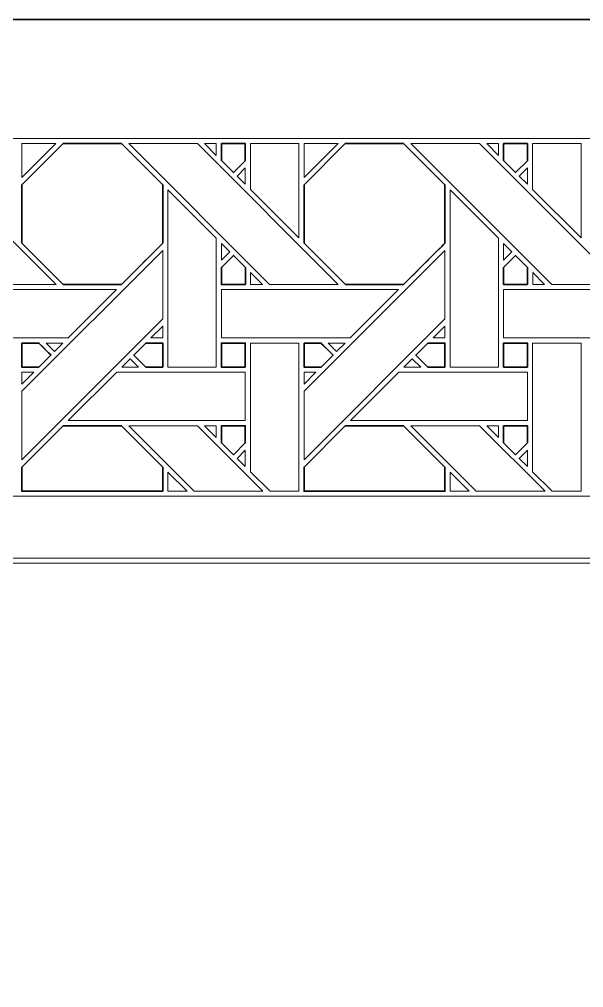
# Model space of a CAD drawing. Header units: inches. Extents: x 5.4 to 19.4, y 5.6 to 22.8.
# Drawn here: x 10.24 to 12.137, y 9.34 to 12.595 of the extents above; entities that cross this region are included whole.
import ezdxf

# ---------------------------------------------------------------- set-up
doc = ezdxf.new("R2010")
doc.units = ezdxf.units.IN
doc.header["$MEASUREMENT"] = 0
doc.layers.add('Design', color=7, linetype='Continuous', lineweight=0)

msp = doc.modelspace()

# ---------------------------------------------------------------- linework, layer by layer
at = {"layer": 'Design', "color": 1, "lineweight": 35, "true_color": 0xff0000}
for points, knots in [([(5.3829, 12.5948), (5.3829, 12.5948), (5.3829, 5.5948), (5.3829, 5.5948), (5.3829, 5.5948), (19.3829, 5.5948), (19.3829, 5.5948), (19.3829, 5.5948), (19.3829, 12.5948), (19.3829, 12.5948), (19.3829, 12.5948), (5.3829, 12.5948), (5.3829, 12.5948)], [0, 0, 0, 0, 1, 1, 1, 2, 2, 2, 3, 3, 3, 4, 4, 4, 4]), ([(10.2486, 12.0386), (10.2486, 12.0386), (10.3873, 12.1773), (10.3873, 12.1773), (10.3873, 12.1773), (10.5835, 12.1773), (10.5835, 12.1773), (10.5835, 12.1773), (10.7222, 12.0386), (10.7222, 12.0386), (10.7222, 12.0386), (10.7222, 11.8424), (10.7222, 11.8424), (10.7044, 11.8244), (10.5925, 11.7127), (10.5835, 11.7037), (10.5835, 11.7037), (10.3878, 11.7037), (10.3878, 11.7037), (10.3878, 11.7037), (10.2486, 11.8429), (10.2486, 11.8429), (10.2486, 11.8429), (10.2486, 12.0386), (10.2486, 12.0386)], [0, 0, 0, 0, 1, 1, 1, 2, 2, 2, 3, 3, 3, 4, 4, 4, 5, 5, 5, 6, 6, 6, 7, 7, 7, 8, 8, 8, 8]), ([(10.9194, 12.1773), (10.9194, 12.1773), (10.9997, 12.1773), (10.9997, 12.1773), (10.9997, 12.1773), (10.9997, 12.1197), (10.9997, 12.1197), (10.9997, 12.1197), (10.9597, 12.0798), (10.9597, 12.0798), (10.9597, 12.0798), (10.9194, 12.1201), (10.9194, 12.1201), (10.9194, 12.1201), (10.9194, 12.1773), (10.9194, 12.1773)], [0, 0, 0, 0, 1, 1, 1, 2, 2, 2, 3, 3, 3, 4, 4, 4, 5, 5, 5, 5]), ([(11.1973, 12.0386), (11.1973, 12.0386), (11.336, 12.1773), (11.336, 12.1773), (11.336, 12.1773), (11.5322, 12.1773), (11.5322, 12.1773), (11.5322, 12.1773), (11.671, 12.0386), (11.671, 12.0386), (11.671, 12.0386), (11.671, 11.8423), (11.671, 11.8423), (11.6532, 11.8244), (11.5412, 11.7127), (11.5322, 11.7037), (11.5322, 11.7037), (11.3365, 11.7037), (11.3365, 11.7037), (11.3365, 11.7037), (11.1973, 11.8429), (11.1973, 11.8429), (11.1973, 11.8429), (11.1973, 12.0386), (11.1973, 12.0386)], [0, 0, 0, 0, 1, 1, 1, 2, 2, 2, 3, 3, 3, 4, 4, 4, 5, 5, 5, 6, 6, 6, 7, 7, 7, 8, 8, 8, 8]), ([(11.8682, 12.1773), (11.8682, 12.1773), (11.9484, 12.1773), (11.9484, 12.1773), (11.9484, 12.1773), (11.9484, 12.1197), (11.9484, 12.1197), (11.9484, 12.1197), (11.9085, 12.0798), (11.9085, 12.0798), (11.9085, 12.0798), (11.8682, 12.1201), (11.8682, 12.1201), (11.8682, 12.1201), (11.8682, 12.1773), (11.8682, 12.1773)], [0, 0, 0, 0, 1, 1, 1, 2, 2, 2, 3, 3, 3, 4, 4, 4, 5, 5, 5, 5]), ([(11.0001, 11.7034), (11.0001, 11.7034), (10.9194, 11.7034), (10.9194, 11.7034), (10.9194, 11.7034), (10.9194, 11.7607), (10.9194, 11.7607), (10.9194, 11.7607), (10.9598, 11.801), (10.9598, 11.801), (10.9598, 11.801), (11.0001, 11.7607), (11.0001, 11.7607), (11.0001, 11.7607), (11.0001, 11.7034), (11.0001, 11.7034)], [0, 0, 0, 0, 1, 1, 1, 2, 2, 2, 3, 3, 3, 4, 4, 4, 5, 5, 5, 5]), ([(11.9488, 11.7034), (11.9488, 11.7034), (11.8682, 11.7034), (11.8682, 11.7034), (11.8682, 11.7034), (11.8682, 11.7607), (11.8682, 11.7607), (11.8682, 11.7607), (11.9085, 11.801), (11.9085, 11.801), (11.9085, 11.801), (11.9488, 11.7607), (11.9488, 11.7607), (11.9488, 11.7607), (11.9488, 11.7034), (11.9488, 11.7034)], [0, 0, 0, 0, 1, 1, 1, 2, 2, 2, 3, 3, 3, 4, 4, 4, 5, 5, 5, 5]), ([(10.2486, 11.5064), (10.2486, 11.5064), (10.3056, 11.5064), (10.3056, 11.5064), (10.3108, 11.5013), (10.3415, 11.4705), (10.346, 11.4661), (10.346, 11.4661), (10.3055, 11.4257), (10.3055, 11.4257), (10.3055, 11.4257), (10.2486, 11.4257), (10.2486, 11.4257), (10.2486, 11.4257), (10.2486, 11.5064), (10.2486, 11.5064)], [0, 0, 0, 0, 1, 1, 1, 2, 2, 2, 3, 3, 3, 4, 4, 4, 5, 5, 5, 5]), ([(10.7222, 11.4256), (10.7222, 11.4256), (10.6651, 11.4256), (10.6651, 11.4256), (10.6651, 11.4256), (10.6248, 11.466), (10.6248, 11.466), (10.6248, 11.466), (10.6652, 11.5064), (10.6652, 11.5064), (10.6652, 11.5064), (10.7222, 11.5064), (10.7222, 11.5064), (10.7222, 11.5064), (10.7222, 11.4256), (10.7222, 11.4256)], [0, 0, 0, 0, 1, 1, 1, 2, 2, 2, 3, 3, 3, 4, 4, 4, 5, 5, 5, 5]), ([(10.9997, 11.4256), (10.9997, 11.4256), (10.9194, 11.4256), (10.9194, 11.4256), (10.9194, 11.4256), (10.9194, 11.5064), (10.9194, 11.5064), (10.9194, 11.5064), (10.9997, 11.5064), (10.9997, 11.5064), (10.9997, 11.5064), (10.9997, 11.4256), (10.9997, 11.4256)], [0, 0, 0, 0, 1, 1, 1, 2, 2, 2, 3, 3, 3, 4, 4, 4, 4]), ([(11.1973, 11.5064), (11.1973, 11.5064), (11.2544, 11.5064), (11.2544, 11.5064), (11.2595, 11.5013), (11.2903, 11.4705), (11.2947, 11.4661), (11.2947, 11.4661), (11.2543, 11.4257), (11.2543, 11.4257), (11.2543, 11.4257), (11.1973, 11.4257), (11.1973, 11.4257), (11.1973, 11.4257), (11.1973, 11.5064), (11.1973, 11.5064)], [0, 0, 0, 0, 1, 1, 1, 2, 2, 2, 3, 3, 3, 4, 4, 4, 5, 5, 5, 5]), ([(11.671, 11.4256), (11.671, 11.4256), (11.6139, 11.4256), (11.6139, 11.4256), (11.6139, 11.4256), (11.5735, 11.466), (11.5735, 11.466), (11.5735, 11.466), (11.6139, 11.5064), (11.6139, 11.5064), (11.6139, 11.5064), (11.671, 11.5064), (11.671, 11.5064), (11.671, 11.5064), (11.671, 11.4256), (11.671, 11.4256)], [0, 0, 0, 0, 1, 1, 1, 2, 2, 2, 3, 3, 3, 4, 4, 4, 5, 5, 5, 5]), ([(11.9484, 11.4256), (11.9484, 11.4256), (11.8682, 11.4256), (11.8682, 11.4256), (11.8682, 11.4256), (11.8682, 11.5064), (11.8682, 11.5064), (11.8682, 11.5064), (11.9484, 11.5064), (11.9484, 11.5064), (11.9484, 11.5064), (11.9484, 11.4256), (11.9484, 11.4256)], [0, 0, 0, 0, 1, 1, 1, 2, 2, 2, 3, 3, 3, 4, 4, 4, 4]), ([(10.3873, 11.2285), (10.3873, 11.2285), (10.5835, 11.2285), (10.5835, 11.2285), (10.5835, 11.2285), (10.7222, 11.0898), (10.7222, 11.0898), (10.7222, 11.0898), (10.7222, 11.0084), (10.7222, 11.0084), (10.7222, 11.0084), (10.2486, 11.0084), (10.2486, 11.0084), (10.2486, 11.0084), (10.2486, 11.0898), (10.2486, 11.0898), (10.2486, 11.0898), (10.3873, 11.2285), (10.3873, 11.2285)], [0, 0, 0, 0, 1, 1, 1, 2, 2, 2, 3, 3, 3, 4, 4, 4, 5, 5, 5, 6, 6, 6, 6]), ([(10.9194, 11.2286), (10.9194, 11.2286), (10.9997, 11.2286), (10.9997, 11.2286), (10.9997, 11.2286), (10.9997, 11.171), (10.9997, 11.171), (10.9997, 11.171), (10.9597, 11.131), (10.9597, 11.131), (10.9597, 11.131), (10.9194, 11.1714), (10.9194, 11.1714), (10.9194, 11.1714), (10.9194, 11.2286), (10.9194, 11.2286)], [0, 0, 0, 0, 1, 1, 1, 2, 2, 2, 3, 3, 3, 4, 4, 4, 5, 5, 5, 5]), ([(11.336, 11.2285), (11.336, 11.2285), (11.5322, 11.2285), (11.5322, 11.2285), (11.5322, 11.2285), (11.671, 11.0898), (11.671, 11.0898), (11.671, 11.0898), (11.671, 11.0084), (11.671, 11.0084), (11.671, 11.0084), (11.1973, 11.0084), (11.1973, 11.0084), (11.1973, 11.0084), (11.1973, 11.0898), (11.1973, 11.0898), (11.1973, 11.0898), (11.336, 11.2285), (11.336, 11.2285)], [0, 0, 0, 0, 1, 1, 1, 2, 2, 2, 3, 3, 3, 4, 4, 4, 5, 5, 5, 6, 6, 6, 6]), ([(11.8682, 11.2286), (11.8682, 11.2286), (11.9484, 11.2286), (11.9484, 11.2286), (11.9484, 11.2286), (11.9484, 11.171), (11.9484, 11.171), (11.9484, 11.171), (11.9085, 11.131), (11.9085, 11.131), (11.9085, 11.131), (11.8682, 11.1714), (11.8682, 11.1714), (11.8682, 11.1714), (11.8682, 11.2286), (11.8682, 11.2286)], [0, 0, 0, 0, 1, 1, 1, 2, 2, 2, 3, 3, 3, 4, 4, 4, 5, 5, 5, 5])]:
    msp.add_open_spline(points, degree=3, knots=knots, dxfattribs=at)
at = {"layer": 'Design'}
for points, knots in [([(5.8048, 12.1938), (5.8048, 12.1938), (5.8048, 5.9957), (5.8048, 5.9957), (5.8048, 5.9957), (18.9609, 5.9957), (18.9609, 5.9957), (18.9609, 5.9957), (18.9609, 12.1938), (18.9609, 12.1938), (18.9609, 12.1938), (5.8048, 12.1938), (5.8048, 12.1938)], [0, 0, 0, 0, 1, 1, 1, 2, 2, 2, 3, 3, 3, 4, 4, 4, 4]), ([(9.89, 12.1773), (9.89, 12.1773), (10.3636, 11.7036), (10.3636, 11.7036), (10.3636, 11.7036), (10.1326, 11.7036), (10.1326, 11.7036), (10.1326, 11.7036), (9.659, 12.1773), (9.659, 12.1773), (9.659, 12.1773), (9.89, 12.1773), (9.89, 12.1773)], [0, 0, 0, 0, 1, 1, 1, 2, 2, 2, 3, 3, 3, 4, 4, 4, 4]), ([(10.2486, 12.0386), (10.2486, 12.0386), (10.3873, 12.1773), (10.3873, 12.1773), (10.3873, 12.1773), (10.5835, 12.1773), (10.5835, 12.1773), (10.5835, 12.1773), (10.7222, 12.0386), (10.7222, 12.0386), (10.7222, 12.0386), (10.7222, 11.8424), (10.7222, 11.8424), (10.7045, 11.8245), (10.5926, 11.7127), (10.5835, 11.7037), (10.5835, 11.7037), (10.3878, 11.7037), (10.3878, 11.7037), (10.3878, 11.7037), (10.2486, 11.8429), (10.2486, 11.8429), (10.2486, 11.8429), (10.2486, 12.0386), (10.2486, 12.0386)], [0, 0, 0, 0, 1, 1, 1, 2, 2, 2, 3, 3, 3, 4, 4, 4, 5, 5, 5, 6, 6, 6, 7, 7, 7, 8, 8, 8, 8]), ([(10.2486, 12.1773), (10.2486, 12.1773), (10.363, 12.1773), (10.363, 12.1773), (10.363, 12.1773), (10.2486, 12.0629), (10.2486, 12.0629), (10.2486, 12.0629), (10.2486, 12.1773), (10.2486, 12.1773)], [0, 0, 0, 0, 1, 1, 1, 2, 2, 2, 3, 3, 3, 3]), ([(10.8387, 12.1773), (10.8387, 12.1773), (11.3123, 11.7036), (11.3123, 11.7036), (11.3123, 11.7036), (11.0813, 11.7036), (11.0813, 11.7036), (11.0813, 11.7036), (10.6077, 12.1773), (10.6077, 12.1773), (10.6077, 12.1773), (10.8387, 12.1773), (10.8387, 12.1773)], [0, 0, 0, 0, 1, 1, 1, 2, 2, 2, 3, 3, 3, 4, 4, 4, 4]), ([(10.9022, 12.1773), (10.9022, 12.1773), (10.9022, 12.1374), (10.9022, 12.1374), (10.9022, 12.1374), (10.8628, 12.1773), (10.8628, 12.1773), (10.8628, 12.1773), (10.9022, 12.1773), (10.9022, 12.1773)], [0, 0, 0, 0, 1, 1, 1, 2, 2, 2, 3, 3, 3, 3]), ([(10.9194, 12.1773), (10.9194, 12.1773), (10.9997, 12.1773), (10.9997, 12.1773), (10.9997, 12.1773), (10.9997, 12.1197), (10.9997, 12.1197), (10.9997, 12.1197), (10.9597, 12.0798), (10.9597, 12.0798), (10.9597, 12.0798), (10.9194, 12.1201), (10.9194, 12.1201), (10.9194, 12.1201), (10.9194, 12.1773), (10.9194, 12.1773)], [0, 0, 0, 0, 1, 1, 1, 2, 2, 2, 3, 3, 3, 4, 4, 4, 5, 5, 5, 5]), ([(11.0173, 12.1773), (11.0173, 12.1773), (11.1802, 12.1773), (11.1802, 12.1773), (11.1802, 12.1773), (11.1802, 11.86), (11.1802, 11.86), (11.1802, 11.86), (11.0173, 12.0229), (11.0173, 12.0229), (11.0173, 12.0229), (11.0173, 12.1773), (11.0173, 12.1773)], [0, 0, 0, 0, 1, 1, 1, 2, 2, 2, 3, 3, 3, 4, 4, 4, 4]), ([(11.1973, 12.0386), (11.1973, 12.0386), (11.336, 12.1773), (11.336, 12.1773), (11.336, 12.1773), (11.5322, 12.1773), (11.5322, 12.1773), (11.5322, 12.1773), (11.671, 12.0386), (11.671, 12.0386), (11.671, 12.0386), (11.671, 11.8423), (11.671, 11.8423), (11.6528, 11.8241), (11.541, 11.7124), (11.5322, 11.7037), (11.5322, 11.7037), (11.3365, 11.7037), (11.3365, 11.7037), (11.3365, 11.7037), (11.1973, 11.8429), (11.1973, 11.8429), (11.1973, 11.8429), (11.1973, 12.0386), (11.1973, 12.0386)], [0, 0, 0, 0, 1, 1, 1, 2, 2, 2, 3, 3, 3, 4, 4, 4, 5, 5, 5, 6, 6, 6, 7, 7, 7, 8, 8, 8, 8]), ([(11.1973, 12.1773), (11.1973, 12.1773), (11.3117, 12.1773), (11.3117, 12.1773), (11.3117, 12.1773), (11.1973, 12.0629), (11.1973, 12.0629), (11.1973, 12.0629), (11.1973, 12.1773), (11.1973, 12.1773)], [0, 0, 0, 0, 1, 1, 1, 2, 2, 2, 3, 3, 3, 3]), ([(11.7874, 12.1773), (11.7874, 12.1773), (12.2611, 11.7036), (12.2611, 11.7036), (12.2611, 11.7036), (12.03, 11.7036), (12.03, 11.7036), (12.03, 11.7036), (11.5565, 12.1773), (11.5565, 12.1773), (11.5565, 12.1773), (11.7874, 12.1773), (11.7874, 12.1773)], [0, 0, 0, 0, 1, 1, 1, 2, 2, 2, 3, 3, 3, 4, 4, 4, 4]), ([(11.851, 12.1773), (11.851, 12.1773), (11.851, 12.1374), (11.851, 12.1374), (11.851, 12.1374), (11.8115, 12.1773), (11.8115, 12.1773), (11.8115, 12.1773), (11.851, 12.1773), (11.851, 12.1773)], [0, 0, 0, 0, 1, 1, 1, 2, 2, 2, 3, 3, 3, 3]), ([(11.8682, 12.1773), (11.8682, 12.1773), (11.9484, 12.1773), (11.9484, 12.1773), (11.9484, 12.1773), (11.9484, 12.1197), (11.9484, 12.1197), (11.9484, 12.1197), (11.9085, 12.0798), (11.9085, 12.0798), (11.9085, 12.0798), (11.8682, 12.1201), (11.8682, 12.1201), (11.8682, 12.1201), (11.8682, 12.1773), (11.8682, 12.1773)], [0, 0, 0, 0, 1, 1, 1, 2, 2, 2, 3, 3, 3, 4, 4, 4, 5, 5, 5, 5]), ([(11.966, 12.1773), (11.966, 12.1773), (12.1289, 12.1773), (12.1289, 12.1773), (12.1289, 12.1773), (12.1289, 11.86), (12.1289, 11.86), (12.1289, 11.86), (11.966, 12.0229), (11.966, 12.0229), (11.966, 12.0229), (11.966, 12.1773), (11.966, 12.1773)], [0, 0, 0, 0, 1, 1, 1, 2, 2, 2, 3, 3, 3, 4, 4, 4, 4]), ([(10.9997, 12.0954), (10.9997, 12.0954), (10.9997, 12.0403), (10.9997, 12.0403), (10.9997, 12.0403), (10.9719, 12.0676), (10.9719, 12.0676), (10.9719, 12.0676), (10.9997, 12.0954), (10.9997, 12.0954)], [0, 0, 0, 0, 1, 1, 1, 2, 2, 2, 3, 3, 3, 3]), ([(11.9484, 12.0954), (11.9484, 12.0954), (11.9484, 12.0403), (11.9484, 12.0403), (11.9484, 12.0403), (11.9207, 12.0676), (11.9207, 12.0676), (11.9207, 12.0676), (11.9484, 12.0954), (11.9484, 12.0954)], [0, 0, 0, 0, 1, 1, 1, 2, 2, 2, 3, 3, 3, 3]), ([(10.7394, 11.4256), (10.7394, 11.4256), (10.7394, 12.0214), (10.7394, 12.0214), (10.7394, 12.0214), (10.9022, 11.8593), (10.9022, 11.8593), (10.9022, 11.8593), (10.9022, 11.4256), (10.9022, 11.4256), (10.9022, 11.4256), (10.7394, 11.4256), (10.7394, 11.4256)], [0, 0, 0, 0, 1, 1, 1, 2, 2, 2, 3, 3, 3, 4, 4, 4, 4]), ([(11.6881, 11.4256), (11.6881, 11.4256), (11.6881, 12.0214), (11.6881, 12.0214), (11.6881, 12.0214), (11.8509, 11.8593), (11.8509, 11.8593), (11.8509, 11.8593), (11.8509, 11.4256), (11.8509, 11.4256), (11.8509, 11.4256), (11.6881, 11.4256), (11.6881, 11.4256)], [0, 0, 0, 0, 1, 1, 1, 2, 2, 2, 3, 3, 3, 4, 4, 4, 4]), ([(10.7222, 11.5879), (10.7222, 11.5879), (10.2486, 11.1142), (10.2486, 11.1142), (10.2486, 11.1142), (10.2486, 11.3443), (10.2486, 11.3443), (10.2486, 11.3443), (10.7222, 11.8179), (10.7222, 11.8179), (10.7222, 11.8179), (10.7222, 11.5879), (10.7222, 11.5879)], [0, 0, 0, 0, 1, 1, 1, 2, 2, 2, 3, 3, 3, 4, 4, 4, 4]), ([(10.9195, 11.7851), (10.9195, 11.7851), (10.9195, 11.8418), (10.9195, 11.8418), (10.9195, 11.8418), (10.9476, 11.8132), (10.9476, 11.8132), (10.9476, 11.8132), (10.9195, 11.7851), (10.9195, 11.7851)], [0, 0, 0, 0, 1, 1, 1, 2, 2, 2, 3, 3, 3, 3]), ([(11.671, 11.5879), (11.671, 11.5879), (11.1973, 11.1142), (11.1973, 11.1142), (11.1973, 11.1142), (11.1973, 11.3443), (11.1973, 11.3443), (11.1973, 11.3443), (11.671, 11.8179), (11.671, 11.8179), (11.671, 11.8179), (11.671, 11.5879), (11.671, 11.5879)], [0, 0, 0, 0, 1, 1, 1, 2, 2, 2, 3, 3, 3, 4, 4, 4, 4]), ([(11.8682, 11.7851), (11.8682, 11.7851), (11.8682, 11.8418), (11.8682, 11.8418), (11.8682, 11.8418), (11.8964, 11.8132), (11.8964, 11.8132), (11.8964, 11.8132), (11.8682, 11.7851), (11.8682, 11.7851)], [0, 0, 0, 0, 1, 1, 1, 2, 2, 2, 3, 3, 3, 3]), ([(10.9598, 11.801), (10.9598, 11.801), (11.0001, 11.7607), (11.0001, 11.7607), (11.0001, 11.7607), (11.0001, 11.7034), (11.0001, 11.7034), (11.0001, 11.7034), (10.9194, 11.7034), (10.9194, 11.7034), (10.9194, 11.7034), (10.9194, 11.7607), (10.9194, 11.7607), (10.9194, 11.7607), (10.9598, 11.801), (10.9598, 11.801)], [0, 0, 0, 0, 1, 1, 1, 2, 2, 2, 3, 3, 3, 4, 4, 4, 5, 5, 5, 5]), ([(11.9085, 11.801), (11.9085, 11.801), (11.9488, 11.7607), (11.9488, 11.7607), (11.9488, 11.7607), (11.9488, 11.7034), (11.9488, 11.7034), (11.9488, 11.7034), (11.8682, 11.7034), (11.8682, 11.7034), (11.8682, 11.7034), (11.8682, 11.7607), (11.8682, 11.7607), (11.8682, 11.7607), (11.9085, 11.801), (11.9085, 11.801)], [0, 0, 0, 0, 1, 1, 1, 2, 2, 2, 3, 3, 3, 4, 4, 4, 5, 5, 5, 5]), ([(11.0174, 11.7036), (11.0174, 11.7036), (11.0174, 11.7434), (11.0174, 11.7434), (11.0174, 11.7434), (11.0571, 11.7036), (11.0571, 11.7036), (11.0571, 11.7036), (11.0174, 11.7036), (11.0174, 11.7036)], [0, 0, 0, 0, 1, 1, 1, 2, 2, 2, 3, 3, 3, 3]), ([(11.9661, 11.7036), (11.9661, 11.7036), (11.9661, 11.7434), (11.9661, 11.7434), (11.9661, 11.7434), (12.0058, 11.7036), (12.0058, 11.7036), (12.0058, 11.7036), (11.9661, 11.7036), (11.9661, 11.7036)], [0, 0, 0, 0, 1, 1, 1, 2, 2, 2, 3, 3, 3, 3]), ([(10.5664, 11.6864), (10.5664, 11.6864), (10.4037, 11.5237), (10.4037, 11.5237), (10.4037, 11.5237), (9.9707, 11.5237), (9.9707, 11.5237), (9.9707, 11.5237), (9.9707, 11.6864), (9.9707, 11.6864), (9.9707, 11.6864), (10.5664, 11.6864), (10.5664, 11.6864)], [0, 0, 0, 0, 1, 1, 1, 2, 2, 2, 3, 3, 3, 4, 4, 4, 4]), ([(11.5152, 11.6864), (11.5152, 11.6864), (11.3524, 11.5237), (11.3524, 11.5237), (11.3524, 11.5237), (10.9195, 11.5237), (10.9195, 11.5237), (10.9195, 11.5237), (10.9195, 11.6864), (10.9195, 11.6864), (10.9195, 11.6864), (11.5152, 11.6864), (11.5152, 11.6864)], [0, 0, 0, 0, 1, 1, 1, 2, 2, 2, 3, 3, 3, 4, 4, 4, 4]), ([(12.4639, 11.6864), (12.4639, 11.6864), (12.3012, 11.5237), (12.3012, 11.5237), (12.3012, 11.5237), (11.8682, 11.5237), (11.8682, 11.5237), (11.8682, 11.5237), (11.8682, 11.6864), (11.8682, 11.6864), (11.8682, 11.6864), (12.4639, 11.6864), (12.4639, 11.6864)], [0, 0, 0, 0, 1, 1, 1, 2, 2, 2, 3, 3, 3, 4, 4, 4, 4]), ([(10.7223, 11.5237), (10.7223, 11.5237), (10.6825, 11.5237), (10.6825, 11.5237), (10.6825, 11.5237), (10.7223, 11.5635), (10.7223, 11.5635), (10.7223, 11.5635), (10.7223, 11.5237), (10.7223, 11.5237)], [0, 0, 0, 0, 1, 1, 1, 2, 2, 2, 3, 3, 3, 3]), ([(11.671, 11.5237), (11.671, 11.5237), (11.6312, 11.5237), (11.6312, 11.5237), (11.6312, 11.5237), (11.671, 11.5635), (11.671, 11.5635), (11.671, 11.5635), (11.671, 11.5237), (11.671, 11.5237)], [0, 0, 0, 0, 1, 1, 1, 2, 2, 2, 3, 3, 3, 3]), ([(10.3301, 11.4819), (10.3301, 11.4819), (10.346, 11.4661), (10.346, 11.4661), (10.346, 11.4661), (10.3055, 11.4257), (10.3055, 11.4257), (10.3055, 11.4257), (10.2486, 11.4257), (10.2486, 11.4257), (10.2486, 11.4257), (10.2486, 11.5064), (10.2486, 11.5064), (10.2486, 11.5064), (10.3056, 11.5064), (10.3056, 11.5064), (10.311, 11.5011), (10.3209, 11.4912), (10.3301, 11.4819)], [0, 0, 0, 0, 1, 1, 1, 2, 2, 2, 3, 3, 3, 4, 4, 4, 5, 5, 5, 6, 6, 6, 6]), ([(10.33, 11.5064), (10.33, 11.5064), (10.3865, 11.5064), (10.3865, 11.5064), (10.3865, 11.5064), (10.3582, 11.4782), (10.3582, 11.4782), (10.3582, 11.4782), (10.33, 11.5064), (10.33, 11.5064)], [0, 0, 0, 0, 1, 1, 1, 2, 2, 2, 3, 3, 3, 3]), ([(10.6248, 11.466), (10.6248, 11.466), (10.6652, 11.5064), (10.6652, 11.5064), (10.6652, 11.5064), (10.7222, 11.5064), (10.7222, 11.5064), (10.7222, 11.5064), (10.7222, 11.4256), (10.7222, 11.4256), (10.7222, 11.4256), (10.6651, 11.4256), (10.6651, 11.4256), (10.6651, 11.4256), (10.6248, 11.466), (10.6248, 11.466)], [0, 0, 0, 0, 1, 1, 1, 2, 2, 2, 3, 3, 3, 4, 4, 4, 5, 5, 5, 5]), ([(10.9997, 11.5064), (10.9997, 11.5064), (10.9997, 11.4256), (10.9997, 11.4256), (10.9997, 11.4256), (10.9194, 11.4256), (10.9194, 11.4256), (10.9194, 11.4256), (10.9194, 11.5064), (10.9194, 11.5064), (10.9194, 11.5064), (10.9997, 11.5064), (10.9997, 11.5064)], [0, 0, 0, 0, 1, 1, 1, 2, 2, 2, 3, 3, 3, 4, 4, 4, 4]), ([(11.0173, 11.0742), (11.0173, 11.0742), (11.0173, 11.5064), (11.0173, 11.5064), (11.0173, 11.5064), (11.1802, 11.5064), (11.1802, 11.5064), (11.1802, 11.5064), (11.1802, 11.0084), (11.1802, 11.0084), (11.1802, 11.0084), (11.0831, 11.0084), (11.0831, 11.0084), (11.0831, 11.0084), (11.0173, 11.0742), (11.0173, 11.0742)], [0, 0, 0, 0, 1, 1, 1, 2, 2, 2, 3, 3, 3, 4, 4, 4, 5, 5, 5, 5]), ([(11.2794, 11.4814), (11.2794, 11.4814), (11.2947, 11.4661), (11.2947, 11.4661), (11.2947, 11.4661), (11.2543, 11.4257), (11.2543, 11.4257), (11.2543, 11.4257), (11.1973, 11.4257), (11.1973, 11.4257), (11.1973, 11.4257), (11.1973, 11.5064), (11.1973, 11.5064), (11.1973, 11.5064), (11.2544, 11.5064), (11.2544, 11.5064), (11.2598, 11.501), (11.2699, 11.4909), (11.2794, 11.4814)], [0, 0, 0, 0, 1, 1, 1, 2, 2, 2, 3, 3, 3, 4, 4, 4, 5, 5, 5, 6, 6, 6, 6]), ([(11.2787, 11.5064), (11.2787, 11.5064), (11.3352, 11.5064), (11.3352, 11.5064), (11.3352, 11.5064), (11.3069, 11.4782), (11.3069, 11.4782), (11.3069, 11.4782), (11.2787, 11.5064), (11.2787, 11.5064)], [0, 0, 0, 0, 1, 1, 1, 2, 2, 2, 3, 3, 3, 3]), ([(11.5735, 11.466), (11.5735, 11.466), (11.6139, 11.5064), (11.6139, 11.5064), (11.6139, 11.5064), (11.671, 11.5064), (11.671, 11.5064), (11.671, 11.5064), (11.671, 11.4256), (11.671, 11.4256), (11.671, 11.4256), (11.6139, 11.4256), (11.6139, 11.4256), (11.6139, 11.4256), (11.5735, 11.466), (11.5735, 11.466)], [0, 0, 0, 0, 1, 1, 1, 2, 2, 2, 3, 3, 3, 4, 4, 4, 5, 5, 5, 5]), ([(11.9484, 11.5064), (11.9484, 11.5064), (11.9484, 11.4256), (11.9484, 11.4256), (11.9484, 11.4256), (11.8682, 11.4256), (11.8682, 11.4256), (11.8682, 11.4256), (11.8682, 11.5064), (11.8682, 11.5064), (11.8682, 11.5064), (11.9484, 11.5064), (11.9484, 11.5064)], [0, 0, 0, 0, 1, 1, 1, 2, 2, 2, 3, 3, 3, 4, 4, 4, 4]), ([(11.966, 11.0742), (11.966, 11.0742), (11.966, 11.5064), (11.966, 11.5064), (11.966, 11.5064), (12.1289, 11.5064), (12.1289, 11.5064), (12.1289, 11.5064), (12.1289, 11.0084), (12.1289, 11.0084), (12.1289, 11.0084), (12.0318, 11.0084), (12.0318, 11.0084), (12.0318, 11.0084), (11.966, 11.0742), (11.966, 11.0742)], [0, 0, 0, 0, 1, 1, 1, 2, 2, 2, 3, 3, 3, 4, 4, 4, 5, 5, 5, 5]), ([(10.6409, 11.4256), (10.6409, 11.4256), (10.5844, 11.4256), (10.5844, 11.4256), (10.5844, 11.4256), (10.6127, 11.4539), (10.6127, 11.4539), (10.6127, 11.4539), (10.6409, 11.4256), (10.6409, 11.4256)], [0, 0, 0, 0, 1, 1, 1, 2, 2, 2, 3, 3, 3, 3]), ([(11.5896, 11.4256), (11.5896, 11.4256), (11.5331, 11.4256), (11.5331, 11.4256), (11.5331, 11.4256), (11.5614, 11.4539), (11.5614, 11.4539), (11.5614, 11.4539), (11.5896, 11.4256), (11.5896, 11.4256)], [0, 0, 0, 0, 1, 1, 1, 2, 2, 2, 3, 3, 3, 3]), ([(10.2884, 11.4085), (10.2884, 11.4085), (10.2486, 11.3687), (10.2486, 11.3687), (10.2486, 11.3687), (10.2486, 11.4085), (10.2486, 11.4085), (10.2486, 11.4085), (10.2884, 11.4085), (10.2884, 11.4085)], [0, 0, 0, 0, 1, 1, 1, 2, 2, 2, 3, 3, 3, 3]), ([(10.9997, 11.4085), (10.9997, 11.4085), (10.9997, 11.2457), (10.9997, 11.2457), (10.9997, 11.2457), (10.4044, 11.2457), (10.4044, 11.2457), (10.4044, 11.2457), (10.5673, 11.4085), (10.5673, 11.4085), (10.5673, 11.4085), (10.9997, 11.4085), (10.9997, 11.4085)], [0, 0, 0, 0, 1, 1, 1, 2, 2, 2, 3, 3, 3, 4, 4, 4, 4]), ([(11.2371, 11.4085), (11.2371, 11.4085), (11.1973, 11.3687), (11.1973, 11.3687), (11.1973, 11.3687), (11.1973, 11.4085), (11.1973, 11.4085), (11.1973, 11.4085), (11.2371, 11.4085), (11.2371, 11.4085)], [0, 0, 0, 0, 1, 1, 1, 2, 2, 2, 3, 3, 3, 3]), ([(11.9484, 11.4085), (11.9484, 11.4085), (11.9484, 11.2457), (11.9484, 11.2457), (11.9484, 11.2457), (11.3532, 11.2457), (11.3532, 11.2457), (11.3532, 11.2457), (11.516, 11.4085), (11.516, 11.4085), (11.516, 11.4085), (11.9484, 11.4085), (11.9484, 11.4085)], [0, 0, 0, 0, 1, 1, 1, 2, 2, 2, 3, 3, 3, 4, 4, 4, 4]), ([(10.7222, 11.0898), (10.7222, 11.0898), (10.7222, 11.0084), (10.7222, 11.0084), (10.7222, 11.0084), (10.2486, 11.0084), (10.2486, 11.0084), (10.2486, 11.0084), (10.2486, 11.0898), (10.2486, 11.0898), (10.2486, 11.0898), (10.3873, 11.2285), (10.3873, 11.2285), (10.3873, 11.2285), (10.5835, 11.2285), (10.5835, 11.2285), (10.5835, 11.2285), (10.7222, 11.0898), (10.7222, 11.0898)], [0, 0, 0, 0, 1, 1, 1, 2, 2, 2, 3, 3, 3, 4, 4, 4, 5, 5, 5, 6, 6, 6, 6]), ([(11.0588, 11.0084), (11.0588, 11.0084), (10.8278, 11.0084), (10.8278, 11.0084), (10.8278, 11.0084), (10.6077, 11.2285), (10.6077, 11.2285), (10.6077, 11.2285), (10.8387, 11.2285), (10.8387, 11.2285), (10.8387, 11.2285), (11.0588, 11.0084), (11.0588, 11.0084)], [0, 0, 0, 0, 1, 1, 1, 2, 2, 2, 3, 3, 3, 4, 4, 4, 4]), ([(10.8628, 11.2285), (10.8628, 11.2285), (10.9022, 11.2285), (10.9022, 11.2285), (10.9022, 11.2285), (10.9022, 11.1887), (10.9022, 11.1887), (10.9022, 11.1887), (10.8628, 11.2285), (10.8628, 11.2285)], [0, 0, 0, 0, 1, 1, 1, 2, 2, 2, 3, 3, 3, 3]), ([(10.9997, 11.171), (10.9997, 11.171), (10.9597, 11.131), (10.9597, 11.131), (10.9597, 11.131), (10.9194, 11.1714), (10.9194, 11.1714), (10.9194, 11.1714), (10.9194, 11.2286), (10.9194, 11.2286), (10.9194, 11.2286), (10.9997, 11.2286), (10.9997, 11.2286), (10.9997, 11.2286), (10.9997, 11.171), (10.9997, 11.171)], [0, 0, 0, 0, 1, 1, 1, 2, 2, 2, 3, 3, 3, 4, 4, 4, 5, 5, 5, 5]), ([(11.671, 11.0898), (11.671, 11.0898), (11.671, 11.0084), (11.671, 11.0084), (11.671, 11.0084), (11.1973, 11.0084), (11.1973, 11.0084), (11.1973, 11.0084), (11.1973, 11.0898), (11.1973, 11.0898), (11.1973, 11.0898), (11.336, 11.2285), (11.336, 11.2285), (11.336, 11.2285), (11.5322, 11.2285), (11.5322, 11.2285), (11.5322, 11.2285), (11.671, 11.0898), (11.671, 11.0898)], [0, 0, 0, 0, 1, 1, 1, 2, 2, 2, 3, 3, 3, 4, 4, 4, 5, 5, 5, 6, 6, 6, 6]), ([(12.0076, 11.0084), (12.0076, 11.0084), (11.7766, 11.0084), (11.7766, 11.0084), (11.7766, 11.0084), (11.5565, 11.2285), (11.5565, 11.2285), (11.5565, 11.2285), (11.7874, 11.2285), (11.7874, 11.2285), (11.7874, 11.2285), (12.0076, 11.0084), (12.0076, 11.0084)], [0, 0, 0, 0, 1, 1, 1, 2, 2, 2, 3, 3, 3, 4, 4, 4, 4]), ([(11.8115, 11.2285), (11.8115, 11.2285), (11.851, 11.2285), (11.851, 11.2285), (11.851, 11.2285), (11.851, 11.1887), (11.851, 11.1887), (11.851, 11.1887), (11.8115, 11.2285), (11.8115, 11.2285)], [0, 0, 0, 0, 1, 1, 1, 2, 2, 2, 3, 3, 3, 3]), ([(11.9484, 11.171), (11.9484, 11.171), (11.9085, 11.131), (11.9085, 11.131), (11.9085, 11.131), (11.8682, 11.1714), (11.8682, 11.1714), (11.8682, 11.1714), (11.8682, 11.2286), (11.8682, 11.2286), (11.8682, 11.2286), (11.9484, 11.2286), (11.9484, 11.2286), (11.9484, 11.2286), (11.9484, 11.171), (11.9484, 11.171)], [0, 0, 0, 0, 1, 1, 1, 2, 2, 2, 3, 3, 3, 4, 4, 4, 5, 5, 5, 5]), ([(10.9997, 11.1467), (10.9997, 11.1467), (10.9997, 11.0915), (10.9997, 11.0915), (10.9997, 11.0915), (10.9719, 11.1189), (10.9719, 11.1189), (10.9719, 11.1189), (10.9997, 11.1467), (10.9997, 11.1467)], [0, 0, 0, 0, 1, 1, 1, 2, 2, 2, 3, 3, 3, 3]), ([(11.9484, 11.1467), (11.9484, 11.1467), (11.9484, 11.0915), (11.9484, 11.0915), (11.9484, 11.0915), (11.9207, 11.1189), (11.9207, 11.1189), (11.9207, 11.1189), (11.9484, 11.1467), (11.9484, 11.1467)], [0, 0, 0, 0, 1, 1, 1, 2, 2, 2, 3, 3, 3, 3]), ([(10.804, 11.0084), (10.804, 11.0084), (10.7394, 11.0084), (10.7394, 11.0084), (10.7394, 11.0084), (10.7394, 11.0727), (10.7394, 11.0727), (10.7394, 11.0727), (10.804, 11.0084), (10.804, 11.0084)], [0, 0, 0, 0, 1, 1, 1, 2, 2, 2, 3, 3, 3, 3]), ([(11.7527, 11.0084), (11.7527, 11.0084), (11.6881, 11.0084), (11.6881, 11.0084), (11.6881, 11.0084), (11.6881, 11.0727), (11.6881, 11.0727), (11.6881, 11.0727), (11.7527, 11.0084), (11.7527, 11.0084)], [0, 0, 0, 0, 1, 1, 1, 2, 2, 2, 3, 3, 3, 3]), ([(6.6905, 7.1978), (6.6905, 7.1978), (6.6905, 10.9917), (6.6905, 10.9917), (6.6905, 10.9917), (18.0752, 10.9917), (18.0752, 10.9917), (18.0752, 10.9917), (18.0752, 7.1978), (18.0752, 7.1978), (18.0752, 7.1978), (6.6905, 7.1978), (6.6905, 7.1978)], [0, 0, 0, 0, 1, 1, 1, 2, 2, 2, 3, 3, 3, 4, 4, 4, 4]), ([(15.8507, 10.7748), (15.8507, 10.7702), (15.847, 10.7664), (15.8424, 10.7664), (15.8424, 10.7664), (8.9233, 10.7664), (8.9233, 10.7664), (8.9187, 10.7664), (8.915, 10.7702), (8.915, 10.7748), (8.915, 10.7794), (8.9187, 10.7831), (8.9233, 10.7831), (8.9233, 10.7831), (15.8424, 10.7831), (15.8424, 10.7831), (15.847, 10.7831), (15.8507, 10.7794), (15.8507, 10.7748)], [0, 0, 0, 0, 1, 1, 1, 2, 2, 2, 3, 3, 3, 4, 4, 4, 5, 5, 5, 6, 6, 6, 6])]:
    msp.add_open_spline(points, degree=3, knots=knots, dxfattribs=at)

doc.saveas('drawing.dxf')
